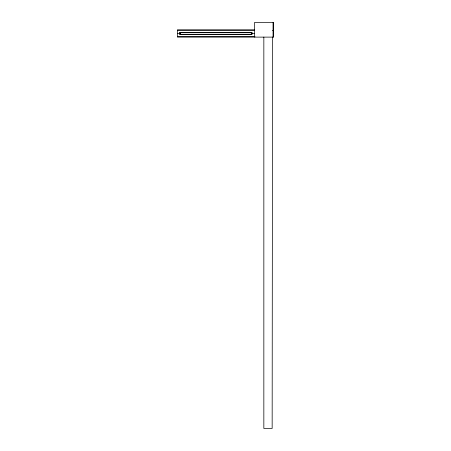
<?xml version="1.0" encoding="UTF-8"?>
<svg xmlns="http://www.w3.org/2000/svg" width="451" height="451" viewBox="0 0 451 451"><rect width="100%" height="100%" fill="white"/><g stroke="black" fill="none" stroke-linecap="round" stroke-linejoin="round"><path stroke-width="0.68" d="M272.551 37.117L272.156 428.45L263.841 428.45L263.841 37.117M254.437 29.952L177.344 29.952L177.344 37.005L254.437 37.005M177.344 30.194L254.341 30.194M272.449 30.442L273.052 30.442M180.084 32.387L251.635 32.387L251.635 34.648M179.955 32.72L251.635 32.681M177.344 33.475L180.287 33.475M251.635 33.475L254.437 33.475M179.955 34.315L251.635 34.27M177.344 36.757L255.04 36.757M273.052 22.55L273.052 37.117M251.297 32.72L251.297 34.315M180.287 32.387L180.287 34.27M273.656 22.556L254.437 22.55L254.437 37.117L273.656 37.117L273.656 22.556M251.968 32.342L179.718 32.342L179.718 34.609L251.968 34.609L251.968 32.342"/></g></svg>
